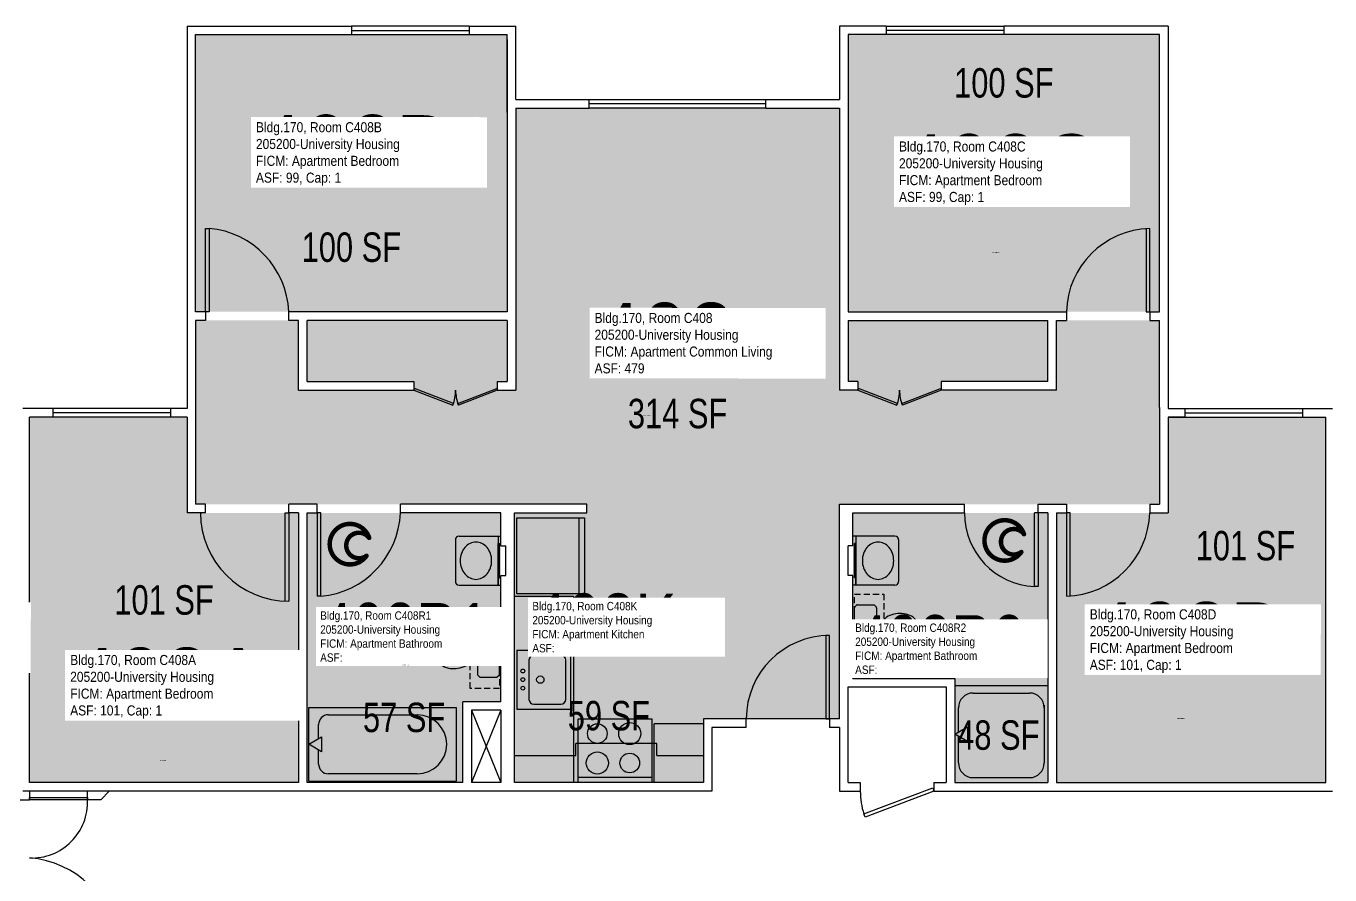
# Model space of a CAD drawing. Header units: inches. Extents: x -84 to 3020, y -51 to 1653.
# Drawn here: x 2012 to 2544, y 292 to 639 of the extents above; entities that cross this region are included whole.
import ezdxf
from ezdxf.enums import TextEntityAlignment as Align

# ---------------------------------------------------------------- set-up
doc = ezdxf.new("R2010")
doc.units = ezdxf.units.IN
doc.header["$LTSCALE"] = 10
doc.header["$MEASUREMENT"] = 0
doc.linetypes.add('DASHED2', pattern=[0.375, 0.25, -0.125])
doc.layers.get('0').update_dxf_attribs({"linetype": 'CONTINUOUS'})
for name, color, linetype in [('A-DOOR', 2, 'CONTINUOUS'), ('A-FLOR', 3, 'CONTINUOUS'), ('A-GLAZ', 1, 'CONTINUOUS'), ('A-IDEN-ICON', 4, 'CONTINUOUS'), ('A-IDEN-RNUM', 7, 'CONTINUOUS'), ('A-IDEN-SNUM', 4, 'CONTINUOUS'), ('A-IDEN-VNUM', 4, 'CONTINUOUS'), ('A-WALL', 5, 'CONTINUOUS'), ('AREA-TEXT', 3, 'CONTINUOUS'), ('P-SANR-FIXT', 2, 'CONTINUOUS'), ('Rooms-Category-Color', 7, 'CONTINUOUS'), ('Rooms-College-Color', 7, 'CONTINUOUS'), ('Rooms-Department-Color', 7, 'CONTINUOUS'), ('Rooms-Division-Color', 7, 'CONTINUOUS'), ('Rooms-Information', 7, 'CONTINUOUS')]:
    doc.layers.add(name, color=color, linetype=linetype)
doc.styles.add('CP_AREA', font='arial.ttf', dxfattribs={"height": 15})
doc.styles.add('CP_ROOMSNUMBER', font='arial.ttf', dxfattribs={"height": 1})
doc.styles.add('CP_ROOMVNUMBER', font='arial.ttf', dxfattribs={"width": 0.85, "height": 0.075})

# ---------------------------------------------------------------- blocks, each defined once
blk = doc.blocks.new('CPBATH')
at = {"color": 0, "linetype": 'ByBlock', "const_width": 0.0127}
for points in [[(0.0571, 0.0168, 0.861492), (-0.0551, 0, 1)], [(0.0571, 0.0168, 0.729002), (-0.0084, -0.0042, 1)], [(-0.0551, 0, 0.726902), (0.0487, -0.0337, 1)], [(-0.0084, -0.0042, 0.609468), (0.0487, -0.0337, 1)]]:
    blk.add_lwpolyline(points, format="xyb", dxfattribs=at)
at = {"color": 0, "linetype": 'ByBlock', "const_width": 0.00637}
for points in [[(0.0544, 0.0152, 1), (0.0599, 0.0184, 1)], [(0.0459, -0.0353, 1), (0.0515, -0.0321, 1)]]:
    blk.add_lwpolyline(points, format="xyb", close=True, dxfattribs=at)

msp = doc.modelspace()

# ---------------------------------------------------------------- hatches: boundary and pattern name
at = {"layer": 'Rooms-Category-Color', "true_color": 0x728ef3}
for points in [[(2081.37, 522.01), (2208.37, 522.01), (2208.37, 635.01), (2081.37, 635.01)], [(2347.37, 522.01), (2474.37, 522.01), (2474.37, 635.01), (2347.37, 635.01)], [(2474.37, 518.51), (2474.37, 443.51), (2343.87, 443.51), (2343.87, 356.01), (2288.37, 356.01), (2288.37, 440.01), (2240.86, 440.01), (2240.86, 443.51), (2081.37, 443.51), (2081.37, 518.51), (2123.37, 518.51), (2123.37, 490.01), (2170.37, 490.01), (2170.37, 493.51), (2126.87, 493.51), (2126.87, 518.51), (2208.37, 518.51), (2208.37, 493.51), (2204.37, 493.51), (2204.37, 490.01), (2211.87, 490.01), (2211.87, 605.01), (2343.87, 605.01), (2343.87, 490.01), (2351.37, 490.01), (2351.37, 493.51), (2347.37, 493.51), (2347.37, 518.51), (2428.87, 518.51), (2428.87, 493.51), (2385.37, 493.51), (2385.37, 490.01), (2432.37, 490.01), (2432.37, 518.51)], [(2077.87, 440.01), (2123.37, 440.01), (2123.37, 330.01), (2013.62, 330.01), (2013.62, 479.01), (2077.87, 479.01)], [(2477.87, 479.01), (2542.12, 479.01), (2542.12, 330.01), (2432.37, 330.01), (2432.37, 440.01), (2477.87, 440.01)], [(2126.87, 440.01), (2205.87, 440.01), (2205.87, 363.01), (2190.37, 363.01), (2190.37, 330.01), (2126.87, 330.01), (2126.87, 440.01)], [(2211.37, 440.01), (2288.37, 440.01), (2288.37, 330.01), (2211.37, 330.01)], [(2428.87, 440.01), (2349.37, 440.01), (2349.37, 372.51), (2390.87, 372.51), (2390.87, 330.01), (2428.87, 330.01)]]:
    msp.add_hatch(color=171, dxfattribs=at).paths.add_polyline_path(points)
at = {"layer": 'Rooms-College-Color', "true_color": 0xadadad}
for points in [[(2081.37, 522.01), (2208.37, 522.01), (2208.37, 635.01), (2081.37, 635.01)], [(2347.37, 522.01), (2474.37, 522.01), (2474.37, 635.01), (2347.37, 635.01)], [(2474.37, 518.51), (2474.37, 443.51), (2343.87, 443.51), (2343.87, 356.01), (2288.37, 356.01), (2288.37, 440.01), (2240.86, 440.01), (2240.86, 443.51), (2081.37, 443.51), (2081.37, 518.51), (2123.37, 518.51), (2123.37, 490.01), (2170.37, 490.01), (2170.37, 493.51), (2126.87, 493.51), (2126.87, 518.51), (2208.37, 518.51), (2208.37, 493.51), (2204.37, 493.51), (2204.37, 490.01), (2211.87, 490.01), (2211.87, 605.01), (2343.87, 605.01), (2343.87, 490.01), (2351.37, 490.01), (2351.37, 493.51), (2347.37, 493.51), (2347.37, 518.51), (2428.87, 518.51), (2428.87, 493.51), (2385.37, 493.51), (2385.37, 490.01), (2432.37, 490.01), (2432.37, 518.51)], [(2077.87, 440.01), (2123.37, 440.01), (2123.37, 330.01), (2013.62, 330.01), (2013.62, 479.01), (2077.87, 479.01)], [(2477.87, 479.01), (2542.12, 479.01), (2542.12, 330.01), (2432.37, 330.01), (2432.37, 440.01), (2477.87, 440.01)], [(2126.87, 440.01), (2205.87, 440.01), (2205.87, 363.01), (2190.37, 363.01), (2190.37, 330.01), (2126.87, 330.01), (2126.87, 440.01)], [(2211.37, 440.01), (2288.37, 440.01), (2288.37, 330.01), (2211.37, 330.01)], [(2428.87, 440.01), (2349.37, 440.01), (2349.37, 372.51), (2390.87, 372.51), (2390.87, 330.01), (2428.87, 330.01)]]:
    msp.add_hatch(color=253, dxfattribs=at).paths.add_polyline_path(points)
at = {"layer": 'Rooms-Department-Color', "true_color": 0x604aed}
for points in [[(2081.37, 522.01), (2208.37, 522.01), (2208.37, 635.01), (2081.37, 635.01)], [(2347.37, 522.01), (2474.37, 522.01), (2474.37, 635.01), (2347.37, 635.01)], [(2474.37, 518.51), (2474.37, 443.51), (2343.87, 443.51), (2343.87, 356.01), (2288.37, 356.01), (2288.37, 440.01), (2240.86, 440.01), (2240.86, 443.51), (2081.37, 443.51), (2081.37, 518.51), (2123.37, 518.51), (2123.37, 490.01), (2170.37, 490.01), (2170.37, 493.51), (2126.87, 493.51), (2126.87, 518.51), (2208.37, 518.51), (2208.37, 493.51), (2204.37, 493.51), (2204.37, 490.01), (2211.87, 490.01), (2211.87, 605.01), (2343.87, 605.01), (2343.87, 490.01), (2351.37, 490.01), (2351.37, 493.51), (2347.37, 493.51), (2347.37, 518.51), (2428.87, 518.51), (2428.87, 493.51), (2385.37, 493.51), (2385.37, 490.01), (2432.37, 490.01), (2432.37, 518.51)], [(2077.87, 440.01), (2123.37, 440.01), (2123.37, 330.01), (2013.62, 330.01), (2013.62, 479.01), (2077.87, 479.01)], [(2477.87, 479.01), (2542.12, 479.01), (2542.12, 330.01), (2432.37, 330.01), (2432.37, 440.01), (2477.87, 440.01)], [(2126.87, 440.01), (2205.87, 440.01), (2205.87, 363.01), (2190.37, 363.01), (2190.37, 330.01), (2126.87, 330.01), (2126.87, 440.01)], [(2211.37, 440.01), (2288.37, 440.01), (2288.37, 330.01), (2211.37, 330.01)], [(2428.87, 440.01), (2349.37, 440.01), (2349.37, 372.51), (2390.87, 372.51), (2390.87, 330.01), (2428.87, 330.01)]]:
    msp.add_hatch(color=173, dxfattribs=at).paths.add_polyline_path(points)
at = {"layer": 'Rooms-Division-Color', "true_color": 0x604aed}
for points in [[(2081.37, 522.01), (2208.37, 522.01), (2208.37, 635.01), (2081.37, 635.01)], [(2347.37, 522.01), (2474.37, 522.01), (2474.37, 635.01), (2347.37, 635.01)], [(2474.37, 518.51), (2474.37, 443.51), (2343.87, 443.51), (2343.87, 356.01), (2288.37, 356.01), (2288.37, 440.01), (2240.86, 440.01), (2240.86, 443.51), (2081.37, 443.51), (2081.37, 518.51), (2123.37, 518.51), (2123.37, 490.01), (2170.37, 490.01), (2170.37, 493.51), (2126.87, 493.51), (2126.87, 518.51), (2208.37, 518.51), (2208.37, 493.51), (2204.37, 493.51), (2204.37, 490.01), (2211.87, 490.01), (2211.87, 605.01), (2343.87, 605.01), (2343.87, 490.01), (2351.37, 490.01), (2351.37, 493.51), (2347.37, 493.51), (2347.37, 518.51), (2428.87, 518.51), (2428.87, 493.51), (2385.37, 493.51), (2385.37, 490.01), (2432.37, 490.01), (2432.37, 518.51)], [(2077.87, 440.01), (2123.37, 440.01), (2123.37, 330.01), (2013.62, 330.01), (2013.62, 479.01), (2077.87, 479.01)], [(2477.87, 479.01), (2542.12, 479.01), (2542.12, 330.01), (2432.37, 330.01), (2432.37, 440.01), (2477.87, 440.01)], [(2126.87, 440.01), (2205.87, 440.01), (2205.87, 363.01), (2190.37, 363.01), (2190.37, 330.01), (2126.87, 330.01), (2126.87, 440.01)], [(2211.37, 440.01), (2288.37, 440.01), (2288.37, 330.01), (2211.37, 330.01)], [(2428.87, 440.01), (2349.37, 440.01), (2349.37, 372.51), (2390.87, 372.51), (2390.87, 330.01), (2428.87, 330.01)]]:
    msp.add_hatch(color=173, dxfattribs=at).paths.add_polyline_path(points)

# ---------------------------------------------------------------- linework, layer by layer
at = {"layer": 'A-DOOR'}
for p, q in [((2085.37, 556.01), (2086.87, 556.01)), ((2085.37, 522.01), (2085.37, 556.01)), ((2086.87, 556.01), (2086.87, 522.01)), ((2468.87, 556.01), (2468.87, 522.01)), ((2470.37, 522.01), (2470.37, 556.01)), ((2086.87, 522.01), (2085.37, 522.01)), ((2468.87, 522.01), (2470.37, 522.01)), ((2170.63, 490.67), (2170.37, 490.01)), ((2170.37, 490.01), (2186.24, 483.92)), ((2186.5, 484.58), (2170.63, 490.67)), ((2188.24, 484.58), (2204.12, 490.67)), ((2204.37, 490.01), (2188.5, 483.92)), ((2204.12, 490.67), (2204.37, 490.01)), ((2351.63, 490.67), (2351.37, 490.01)), ((2351.37, 490.01), (2367.24, 483.92)), ((2367.5, 484.58), (2351.63, 490.67)), ((2369.24, 484.58), (2385.12, 490.67)), ((2385.37, 490.01), (2369.5, 483.92)), ((2385.12, 490.67), (2385.37, 490.01)), ((2186.24, 483.92), (2186.5, 484.58)), ((2188.5, 483.92), (2188.24, 484.58)), ((2367.24, 483.92), (2367.5, 484.58)), ((2369.5, 483.92), (2369.24, 484.58)), ((2117.87, 404.01), (2117.87, 440.01)), ((2117.87, 440.01), (2119.37, 440.01)), ((2119.37, 440.01), (2119.37, 404.01)), ((2132.37, 440.01), (2130.87, 440.01)), ((2130.87, 440.01), (2130.87, 406.01)), ((2132.37, 406.01), (2132.37, 440.01)), ((2424.87, 440.01), (2423.37, 440.01)), ((2423.37, 410.01), (2423.37, 440.01)), ((2424.87, 440.01), (2424.87, 410.01)), ((2437.87, 440.01), (2436.37, 440.01)), ((2436.37, 440.01), (2436.37, 406.01)), ((2437.87, 406.01), (2437.87, 440.01)), ((2424.87, 410.01), (2423.37, 410.01)), ((2132.37, 406.01), (2130.87, 406.01)), ((2338.37, 390.01), (2338.37, 356.01)), ((2339.87, 390.01), (2338.37, 390.01)), ((2339.87, 356.01), (2339.87, 390.01)), ((2339.87, 356.01), (2305.87, 356.01)), ((2338.37, 356.01), (2339.87, 356.01)), ((2353.8, 317.24), (2381.87, 327.83)), ((2382.37, 326.51), (2354.3, 315.92)), ((2381.87, 327.83), (2382.37, 326.51)), ((2013.62, 324), (2037.23, 324)), ((2013.62, 323.01), (2013.62, 324)), ((2037.23, 323.01), (2013.62, 323.01)), ((2037.23, 324), (2037.23, 323.01)), ((2354.3, 315.92), (2353.8, 317.24))]:
    msp.add_line(p, q, dxfattribs=at)
for centre, radius, start, end in [((2083.73, 520.47), 35.67, 2.4645, 84.9512), ((2471.33, 521.04), 34.97, 91.5758, 178.4242), ((2170.37, 490.01), 17, 339.0225, 360), ((2204.37, 490.01), 17, 180, 200.9775), ((2351.37, 490.01), 17, 339.0225, 360), ((2385.37, 490.01), 17, 180, 200.9775), ((2119.37, 440.01), 36, 180, 270), ((2129.27, 441.51), 35.64, 274.9983, 357.5861), ((2424.64, 439.75), 29.77, 179.5103, 267.5521), ((2435.41, 440.97), 34.97, 271.5758, 358.4242), ((2339.87, 356.01), 34, 90, 180), ((2379.57, 326.14), 27.2, 179.2241, 199.0522), ((2014.61, 321.92), 22.65, 267.5823, 2.7558), ((2010.77, 260.37), 39.02, 5.3404, 85.8049)]:
    msp.add_arc(centre, radius, start, end, dxfattribs=at)
at = {"layer": 'A-FLOR'}
for p, q in [((2205.87, 359.51), (2193.87, 330.01)), ((2193.87, 359.51), (2205.87, 330.01))]:
    msp.add_line(p, q, dxfattribs=at)
at = {"layer": 'A-GLAZ'}
for p, q in [((2192.87, 638.51), (2144.87, 638.51)), ((2362.87, 638.51), (2410.87, 638.51)), ((2144.87, 636.76), (2192.87, 636.76)), ((2144.87, 635.01), (2192.87, 635.01)), ((2410.87, 636.76), (2362.87, 636.76)), ((2410.87, 635.01), (2362.87, 635.01)), ((2241.87, 608.51), (2313.87, 608.51)), ((2313.87, 606.76), (2241.87, 606.76)), ((2313.87, 605.01), (2241.87, 605.01)), ((2071.12, 482.51), (2023.12, 482.51)), ((2071.12, 480.76), (2023.12, 480.76)), ((2071.12, 479.01), (2023.12, 479.01)), ((2484.62, 482.51), (2532.62, 482.51)), ((2484.62, 480.76), (2532.62, 480.76)), ((2484.62, 479.01), (2532.62, 479.01))]:
    msp.add_line(p, q, dxfattribs=at)
at = {"layer": 'A-WALL'}
for p, q in [((2077.87, 638.51), (2077.87, 482.51)), ((2077.87, 638.51), (2144.87, 638.51)), ((2144.87, 638.51), (2144.87, 635.01)), ((2192.87, 638.51), (2192.87, 635.01)), ((2192.87, 638.51), (2211.87, 638.51)), ((2362.87, 638.51), (2343.87, 638.51)), ((2343.87, 638.51), (2343.87, 608.51)), ((2362.87, 638.51), (2362.87, 635.01)), ((2477.87, 638.51), (2410.87, 638.51)), ((2410.87, 638.51), (2410.87, 635.01)), ((2477.87, 638.51), (2477.87, 482.51)), ((2081.37, 635.01), (2144.87, 635.01)), ((2081.37, 522.01), (2081.37, 635.01)), ((2192.87, 635.01), (2208.37, 635.01)), ((2208.37, 603.26), (2208.37, 635.01)), ((2208.37, 633.01), (2208.37, 603.26)), ((2362.87, 635.01), (2347.37, 635.01)), ((2347.37, 635.01), (2347.37, 603.26)), ((2474.37, 635.01), (2410.87, 635.01)), ((2474.37, 522.01), (2474.37, 635.01)), ((2211.87, 608.51), (2241.87, 608.51)), ((2241.87, 605.01), (2241.87, 608.51)), ((2313.87, 608.51), (2343.87, 608.51)), ((2313.87, 605.01), (2313.87, 608.51)), ((2208.37, 603.26), (2208.37, 522.01)), ((2211.87, 605.01), (2241.87, 605.01)), ((2211.87, 605.01), (2211.87, 490.01)), ((2313.87, 605.01), (2343.87, 605.01)), ((2343.87, 605.01), (2343.87, 490.01)), ((2347.37, 603.26), (2347.37, 522.01)), ((2085.37, 522.01), (2081.37, 522.01)), ((2085.37, 522.01), (2085.37, 518.51)), ((2119.37, 518.51), (2119.37, 522.01)), ((2208.37, 522.01), (2119.37, 522.01)), ((2347.37, 522.01), (2436.37, 522.01)), ((2436.37, 522.01), (2436.37, 518.51)), ((2470.37, 522.01), (2474.37, 522.01)), ((2470.37, 522.01), (2470.37, 518.51)), ((2085.37, 518.51), (2081.37, 518.51)), ((2123.37, 518.51), (2119.37, 518.51)), ((2123.37, 490.01), (2123.37, 518.51)), ((2126.87, 493.51), (2126.87, 518.51)), ((2208.37, 518.51), (2126.87, 518.51)), ((2208.37, 518.51), (2208.37, 493.51)), ((2347.37, 518.51), (2347.37, 493.51)), ((2347.37, 518.51), (2428.87, 518.51)), ((2428.87, 493.51), (2428.87, 518.51)), ((2432.37, 518.51), (2436.37, 518.51)), ((2432.37, 490.01), (2432.37, 518.51)), ((2470.37, 518.51), (2474.37, 518.51)), ((2474.37, 483.01), (2474.37, 518.51)), ((2123.37, 490.01), (2170.37, 490.01)), ((2126.87, 493.51), (2170.37, 493.51)), ((2170.37, 493.51), (2170.37, 490.01)), ((2204.37, 493.51), (2208.37, 493.51)), ((2204.37, 493.51), (2204.37, 490.01)), ((2204.37, 490.01), (2211.87, 490.01)), ((2351.37, 490.01), (2343.87, 490.01)), ((2351.37, 493.51), (2347.37, 493.51)), ((2351.37, 493.51), (2351.37, 490.01)), ((2385.37, 493.51), (2385.37, 490.01)), ((2428.87, 493.51), (2385.37, 493.51)), ((2432.37, 490.01), (2385.37, 490.01)), ((2023.12, 482.51), (2010.87, 482.51)), ((2013.62, 330.01), (2013.62, 479.01)), ((2023.12, 479.01), (2013.62, 479.01)), ((2023.12, 482.51), (2023.12, 479.01)), ((2071.12, 482.51), (2071.12, 479.01)), ((2077.87, 482.51), (2071.12, 482.51)), ((2077.87, 479.01), (2071.12, 479.01)), ((2077.87, 479.01), (2077.87, 440.01)), ((2081.37, 482.51), (2081.37, 443.51)), ((2474.37, 483.01), (2474.37, 443.51)), ((2477.87, 482.51), (2484.62, 482.51)), ((2484.62, 479.01), (2477.87, 479.01)), ((2477.87, 479.01), (2484.62, 479.01)), ((2477.87, 479.01), (2477.87, 440.01)), ((2484.62, 482.51), (2484.62, 479.01)), ((2532.62, 482.51), (2544.87, 482.51)), ((2532.62, 482.51), (2532.62, 479.01)), ((2532.62, 479.01), (2542.12, 479.01)), ((2542.12, 330.01), (2542.12, 479.01)), ((2085.37, 443.51), (2081.37, 443.51)), ((2085.37, 440.01), (2085.37, 443.51)), ((2119.37, 440.01), (2119.37, 443.51)), ((2119.37, 440.01), (2119.37, 443.51)), ((2130.87, 443.51), (2119.37, 443.51)), ((2130.87, 440.01), (2130.87, 443.51)), ((2164.87, 440.01), (2164.87, 443.51)), ((2211.37, 443.51), (2164.87, 443.51)), ((2240.86, 443.51), (2211.37, 443.51)), ((2240.86, 440.01), (2240.86, 443.51)), ((2343.87, 443.51), (2394.87, 443.51)), ((2343.87, 356.01), (2343.87, 443.51)), ((2394.87, 440.01), (2394.87, 443.51)), ((2424.87, 443.51), (2436.37, 443.51)), ((2424.87, 440.01), (2424.87, 443.51)), ((2424.87, 440.01), (2424.87, 443.51)), ((2436.37, 443.51), (2436.37, 440.01)), ((2470.37, 443.51), (2470.37, 440.01)), ((2470.37, 443.51), (2474.37, 443.51)), ((2085.37, 440.01), (2077.87, 440.01)), ((2123.37, 440.01), (2119.37, 440.01)), ((2123.37, 440.01), (2123.37, 330.01)), ((2126.87, 440.01), (2130.87, 440.01)), ((2126.87, 330.01), (2126.87, 440.01)), ((2205.87, 440.01), (2164.87, 440.01)), ((2188.25, 440.01), (2168.87, 440.01)), ((2205.87, 426.51), (2205.87, 440.01)), ((2211.37, 330.01), (2211.37, 440.01)), ((2211.37, 440.01), (2240.86, 440.01)), ((2349.37, 426.51), (2349.37, 440.01)), ((2349.37, 440.01), (2394.87, 440.01)), ((2428.87, 440.01), (2424.87, 440.01)), ((2428.87, 440.01), (2428.87, 330.01)), ((2432.37, 440.01), (2436.37, 440.01)), ((2432.37, 440.01), (2432.37, 330.01)), ((2470.37, 440.01), (2477.87, 440.01)), ((2205.87, 426.51), (2207.88, 426.51)), ((2207.88, 414.51), (2207.88, 426.51)), ((2349.37, 426.51), (2347.37, 426.51)), ((2347.37, 414.51), (2347.37, 426.51)), ((2205.87, 414.51), (2207.88, 414.51)), ((2205.87, 363.01), (2205.87, 414.51)), ((2349.37, 414.51), (2347.37, 414.51)), ((2349.37, 372.51), (2349.37, 414.51)), ((2349.37, 372.51), (2390.87, 372.51)), ((2390.87, 372.51), (2390.87, 330.01)), ((2347.37, 330.01), (2347.37, 369.01)), ((2347.37, 369.01), (2387.37, 369.01)), ((2387.37, 369.01), (2387.37, 330.01)), ((2205.87, 363.01), (2190.37, 363.01)), ((2190.37, 330.01), (2190.37, 363.01)), ((2205.87, 359.51), (2193.87, 359.51)), ((2193.87, 359.51), (2193.87, 330.01)), ((2205.87, 359.51), (2205.87, 330.01)), ((2305.87, 356.01), (2288.37, 356.01)), ((2288.37, 356.01), (2288.37, 330.01)), ((2305.87, 352.51), (2291.87, 352.51)), ((2291.87, 352.51), (2291.87, 326.51)), ((2305.87, 352.51), (2305.87, 356.01)), ((2339.87, 356.01), (2339.87, 352.51)), ((2343.87, 356.01), (2339.87, 356.01)), ((2343.87, 352.51), (2339.87, 352.51)), ((2343.87, 352.51), (2343.87, 326.51)), ((2123.37, 330.01), (2013.62, 330.01)), ((2190.37, 330.01), (2126.87, 330.01)), ((2205.87, 330.01), (2193.87, 330.01)), ((2288.37, 330.01), (2211.37, 330.01)), ((2347.37, 330.01), (2352.37, 330.01)), ((2352.37, 330.01), (2352.37, 326.51)), ((2382.37, 330.01), (2387.37, 330.01)), ((2382.37, 330.01), (2382.37, 326.51)), ((2390.87, 330.01), (2428.87, 330.01)), ((2432.37, 330.01), (2542.12, 330.01)), ((2291.87, 326.51), (2010.87, 326.51)), ((2013.62, 326.51), (2013.62, 323.01)), ((2037.23, 323.01), (2037.23, 326.51)), ((2042.73, 323.01), (2046.11, 326.51)), ((2343.87, 326.51), (2352.37, 326.51)), ((2382.37, 326.51), (2544.87, 326.51)), ((2008.12, 323.01), (2013.62, 323.01)), ((2042.73, 323.01), (2037.23, 323.01))]:
    msp.add_line(p, q, dxfattribs=at)
at = {"layer": 'A-WALL', "linetype": 'Continuous'}
for p, q in [((2211.87, 608.51), (2211.87, 638.51)), ((2081.37, 518.51), (2081.37, 482.51))]:
    msp.add_line(p, q, dxfattribs=at)
at = {"layer": 'P-SANR-FIXT'}
for p, q in [((2212.37, 438.01), (2239.87, 438.01)), ((2212.37, 407.01), (2212.37, 438.01)), ((2237.62, 438.01), (2237.62, 407.01)), ((2239.87, 438.01), (2239.87, 407.01)), ((2187.26, 429.01), (2187.26, 412.01)), ((2188.76, 430.51), (2205.88, 430.51)), ((2204.76, 430.51), (2204.76, 410.51)), ((2204.76, 427.51), (2205.26, 427.51)), ((2204.76, 410.51), (2204.76, 427.51)), ((2205.26, 413.51), (2205.26, 427.51)), ((2366.5, 430.51), (2349.37, 430.51)), ((2350.5, 427.51), (2350, 427.51)), ((2350, 413.51), (2350, 427.51)), ((2350.5, 430.51), (2350.5, 410.51)), ((2350.5, 410.51), (2350.5, 427.51)), ((2368, 429.01), (2368, 412.01)), ((2188.76, 410.51), (2205.88, 410.51)), ((2204.76, 413.51), (2205.26, 413.51)), ((2366.5, 410.51), (2349.37, 410.51)), ((2350.5, 413.51), (2350, 413.51)), ((2211.37, 406.01), (2235.37, 406.01)), ((2239.87, 407.01), (2212.37, 407.01)), ((2235.37, 406.01), (2235.37, 330.01)), ((2350, 382.51), (2350, 401.33)), ((2350.12, 401.63), (2350.87, 402.38)), ((2351.17, 402.51), (2358, 402.51)), ((2358, 402.51), (2358.87, 401.63)), ((2359, 401.33), (2359, 398.06)), ((2197.25, 394.01), (2196.37, 393.13)), ((2204.25, 394.01), (2197.25, 394.01)), ((2205.12, 393.13), (2204.25, 394.01)), ((2358, 394.45), (2358, 389.56)), ((2358.98, 397.95), (2358.01, 394.56)), ((2196.25, 392.83), (2196.25, 389.51)), ((2196.25, 389.51), (2197.23, 386.06)), ((2205.25, 374.01), (2205.25, 392.83)), ((2358.01, 389.45), (2358.98, 386.06)), ((2197.25, 385.95), (2197.25, 381.06)), ((2212.28, 383.96), (2212.28, 359.96)), ((2212.28, 383.96), (2234.28, 383.96)), ((2234.28, 359.96), (2234.28, 383.96)), ((2359, 385.95), (2359, 382.51)), ((2197.23, 380.95), (2196.25, 377.51)), ((2196.25, 377.51), (2196.25, 374.01)), ((2217.28, 379.96), (2217.28, 363.96)), ((2219.28, 381.96), (2230.28, 381.96)), ((2232.28, 363.96), (2232.28, 379.96)), ((2350.87, 381.63), (2350, 382.51)), ((2357.82, 381.51), (2351.17, 381.51)), ((2359, 382.51), (2358.12, 381.63)), ((2196.25, 374.01), (2197.12, 373.13)), ((2197.42, 373.01), (2204.07, 373.01)), ((2204.37, 373.13), (2205.25, 374.01)), ((2428.87, 369.51), (2390.87, 369.51)), ((2219.28, 361.96), (2230.28, 361.96)), ((2398.37, 366.54), (2421.37, 366.54)), ((2427.37, 361.54), (2427.37, 338.04)), ((2127.5, 360.63), (2187.75, 360.63)), ((2127.5, 330.63), (2127.5, 360.63)), ((2135.53, 357.68), (2171.68, 357.68)), ((2187.75, 330.63), (2187.75, 360.63)), ((2212.28, 359.96), (2234.28, 359.96)), ((2392.37, 350.65), (2392.37, 360.54)), ((2131.51, 347.95), (2131.51, 353.66)), ((2237.37, 356.01), (2267.37, 356.01)), ((2237.37, 330.01), (2237.37, 356.01)), ((2267.37, 356.01), (2267.37, 330.01)), ((2288.37, 354.01), (2268.37, 354.01)), ((2390.87, 349.79), (2396.07, 352.79)), ((2396.07, 352.79), (2396.07, 346.79)), ((2127.5, 345.63), (2132.69, 348.63)), ((2132.69, 342.63), (2127.5, 345.63)), ((2132.69, 348.63), (2132.69, 342.63)), ((2236.44, 341.08), (2236.44, 346.01)), ((2269.37, 346.01), (2236.44, 346.01)), ((2269.37, 341.08), (2269.37, 346.01)), ((2396.07, 346.79), (2390.87, 349.79)), ((2392.37, 338.04), (2392.37, 348.92)), ((2131.51, 337.6), (2131.51, 343.31)), ((2211.37, 341.08), (2236.44, 341.08)), ((2269.37, 341.08), (2288.37, 341.08)), ((2127.5, 330.63), (2187.75, 330.63)), ((2171.68, 333.58), (2135.53, 333.58)), ((2267.37, 332.08), (2237.37, 332.08)), ((2398.37, 332.04), (2421.37, 332.04))]:
    msp.add_line(p, q, dxfattribs=at)
at = {"layer": 'P-SANR-FIXT', "linetype": 'DASHED2'}
for p, q in [((2350, 406.92), (2362, 406.92)), ((2350, 376.92), (2350, 406.92)), ((2362, 406.92), (2362, 376.92)), ((2193.25, 398.42), (2205.25, 398.42)), ((2193.25, 368.42), (2193.25, 398.42)), ((2205.25, 398.42), (2205.25, 368.42)), ((2362, 376.92), (2350, 376.92)), ((2205.25, 368.42), (2193.25, 368.42))]:
    msp.add_line(p, q, dxfattribs=at)
at = {"layer": 'P-SANR-FIXT', "linetype": 'Continuous'}
msp.add_line((2268.37, 330.01), (2268.37, 354.01), dxfattribs=at)
at = {"layer": 'P-SANR-FIXT'}
for centre, radius in [((2214.78, 375.51), 0.791), ((2214.78, 372.01), 0.791), ((2221.9, 372.01), 1.5), ((2214.78, 368.51), 0.791), ((2245.15, 350.01), 4), ((2258.37, 350.01), 4.5), ((2245.15, 338.01), 4.5), ((2258.37, 338.01), 4)]:
    msp.add_circle(centre, radius, dxfattribs=at)
for centre, radius, start, end in [((2188.76, 429.01), 1.5, 90, 180), ((2196.99, 420.95), 7.65, 139.8991, 160.7706), ((2196.18, 421.63), 6.59, 116.1916, 139.8991), ((2195.66, 422.69), 5.42, 90, 116.1916), ((2195.66, 422.69), 5.42, 63.8084, 90), ((2195.14, 421.63), 6.59, 40.1009, 63.8084), ((2194.33, 420.95), 7.65, 19.2294, 40.1009), ((2360.93, 420.95), 7.65, 139.8991, 160.7706), ((2360.12, 421.63), 6.59, 116.1916, 139.8991), ((2359.6, 422.69), 5.42, 90, 116.1916), ((2359.6, 422.69), 5.42, 63.8084, 90), ((2359.08, 421.63), 6.59, 40.1009, 63.8084), ((2358.27, 420.95), 7.65, 19.2294, 40.1009), ((2366.5, 429.01), 1.5, 360, 90), ((2198.26, 420.51), 9, 160.7706, 180), ((2198.26, 420.51), 9, 180, 199.2294), ((2193.06, 420.51), 9, 360, 19.2294), ((2193.06, 420.51), 9, 340.7706, 360), ((2362.2, 420.51), 9, 160.7706, 180), ((2362.2, 420.51), 9, 180, 199.2294), ((2356.99, 420.51), 9, 360, 19.2294), ((2356.99, 420.51), 9, 340.7706, 360), ((2196.99, 420.06), 7.65, 199.2294, 220.1009), ((2196.18, 419.38), 6.59, 220.1009, 243.8084), ((2195.14, 419.38), 6.59, 296.1916, 319.8991), ((2194.33, 420.06), 7.65, 319.8991, 340.7706), ((2360.93, 420.06), 7.65, 199.2294, 220.1009), ((2360.12, 419.38), 6.59, 220.1009, 243.8084), ((2359.08, 419.38), 6.59, 296.1916, 319.8991), ((2358.27, 420.06), 7.65, 319.8991, 340.7706), ((2188.76, 412.01), 1.5, 180, 270), ((2195.66, 418.32), 5.42, 243.8084, 270), ((2195.66, 418.32), 5.42, 270, 296.1916), ((2359.6, 418.32), 5.42, 243.8084, 270), ((2359.6, 418.32), 5.42, 270, 296.1916), ((2366.5, 412.01), 1.5, 270, 360), ((2350.42, 401.33), 0.418, 135, 180), ((2351.17, 402.09), 0.418, 90, 135), ((2358.58, 401.33), 0.418, 360, 45), ((2368.5, 388.71), 10.29, 90, 108.8354), ((2368.5, 388.71), 10.29, 71.1646, 90), ((2358.42, 394.45), 0.418, 164.0546, 180), ((2365.8, 392.01), 5.8, 153.2988, 180), ((2367.1, 391.35), 7.26, 129.4725, 153.2988), ((2367.95, 390.32), 8.59, 108.8354, 129.4725), ((2369.05, 390.32), 8.59, 50.5275, 71.1646), ((2369.89, 391.35), 7.26, 26.7012, 50.5275), ((2371.19, 392.01), 5.8, 360, 26.7012), ((2185.35, 382.85), 7.26, 129.4725, 153.2988), ((2186.2, 381.82), 8.59, 108.8354, 129.4725), ((2186.75, 380.21), 10.29, 90, 108.8354), ((2186.75, 380.21), 10.29, 71.1646, 90), ((2187.3, 381.82), 8.59, 50.5275, 71.1646), ((2188.14, 382.85), 7.26, 26.7012, 50.5275), ((2196.67, 392.83), 0.418, 135, 180), ((2204.83, 392.83), 0.418, 360, 45), ((2358.42, 389.56), 0.418, 180, 195.9454), ((2365.8, 392.01), 5.8, 180, 206.7012), ((2367.1, 392.66), 7.26, 206.7012, 230.5275), ((2369.89, 392.66), 7.26, 309.4725, 333.2988), ((2371.19, 392.01), 5.8, 333.2988, 360), ((2184.05, 383.51), 5.8, 153.2988, 180), ((2184.05, 383.51), 5.8, 180, 206.7012), ((2189.44, 383.51), 5.8, 360, 26.7012), ((2189.44, 383.51), 5.8, 333.2988, 360), ((2196.83, 385.95), 0.418, 360, 15.9454), ((2358.58, 385.95), 0.418, 360, 15.9454), ((2367.95, 393.69), 8.59, 230.5275, 251.1646), ((2368.5, 395.3), 10.29, 251.1646, 270), ((2369.02, 392.86), 7.87, 266.2246, 288.8354), ((2368.51, 394.33), 9.43, 288.8354, 309.4725), ((2185.35, 384.16), 7.26, 206.7012, 230.5275), ((2186.73, 385.83), 9.43, 230.5275, 251.1646), ((2187.3, 385.19), 8.59, 288.8354, 309.4725), ((2188.14, 384.16), 7.26, 309.4725, 333.2988), ((2196.83, 381.06), 0.418, 344.0546, 360), ((2219.28, 379.96), 2, 90, 180), ((2230.28, 379.96), 2, 360, 90), ((2351.17, 381.92), 0.418, 225, 270), ((2357.82, 381.92), 0.418, 270, 315), ((2186.23, 384.36), 7.87, 251.1646, 273.7754), ((2186.75, 386.8), 10.29, 270, 288.8354), ((2197.42, 373.42), 0.418, 225, 270), ((2204.07, 373.42), 0.418, 270, 315), ((2219.28, 363.96), 2, 180, 270), ((2230.28, 363.96), 2, 270, 360), ((2398.37, 360.54), 6, 90, 180), ((2421.37, 360.54), 6, 360, 90), ((2135.53, 353.66), 4.02, 90, 180), ((2171.68, 345.63), 12.05, 270, 90), ((2135.53, 337.6), 4.02, 180, 270), ((2398.37, 338.04), 6, 180, 270), ((2421.37, 338.04), 6, 270, 360)]:
    msp.add_arc(centre, radius, start, end, dxfattribs=at)

# ---------------------------------------------------------------- block references
at = {"layer": 'A-IDEN-ICON', "xscale": 144.0000000054812, "yscale": 144.0000000054812, "zscale": 144.0000000054812, "rotation": 0.9568004009583855}
for p in [(2143.97, 427.24), (2410.91, 428.76)]:
    msp.add_blockref('CPBATH', p, dxfattribs=at)

# ---------------------------------------------------------------- texts
at = {"layer": 'A-IDEN-RNUM', "style": 'CP_ROOMSNUMBER'}
for s, rotation, p in [('0408-B0', 359.98, (2141.86, 553.43)), ('0408-C0', 359.9761, (2406.09, 545.97)), ('0408-00', 359.98, (2264.06, 479.46)), ('0408-D0', 359.98, (2481.62, 355.96)), ('0408-A0', 359.9761, (2066.69, 338.78))]:
    msp.add_text(s, height=0.36, rotation=rotation, dxfattribs=at).set_placement(p)
for s, p in [('0408-K0', (2251.84, 388.55)), ('0408-R2', (2383.6, 385.39)), ('0408-R1', (2165.46, 377.78))]:
    msp.add_text(s, height=0.36, dxfattribs=at).set_placement(p)
at = {"layer": 'A-IDEN-SNUM', "style": 'CP_ROOMSNUMBER'}
for s, rotation, p in [('1700C408B0', 359.98, (2141.86, 553.43)), ('1700C408C0', 359.9761, (2406.09, 545.97)), ('1700C40800', 359.98, (2264.06, 479.46)), ('1700C408D0', 359.98, (2481.62, 355.96)), ('1700C408A0', 359.9761, (2066.69, 338.78))]:
    msp.add_text(s, height=0.36, rotation=rotation, dxfattribs=at).set_placement(p)
for s, p in [('1700C408K0', (2251.84, 388.55)), ('1700C408R2', (2383.6, 385.39)), ('1700C408R1', (2165.46, 377.78))]:
    msp.add_text(s, height=0.36, dxfattribs=at).set_placement(p)
at = {"layer": 'A-IDEN-VNUM', "style": 'CP_ROOMVNUMBER', "width": 0.85}
for s, rotation, p in [('408B', 359.9761, (2105.96, 573.41)), ('408C', 359.9761, (2368.14, 565.54)), ('408', 359.9761, (2244.03, 496.82)), ('408D', 359.9761, (2445.9, 374.76)), ('408A', 359.9801, (2030.23, 356.15))]:
    msp.add_text(s, height=28.8, rotation=rotation, dxfattribs=at).set_placement(p)
at = {"layer": 'A-IDEN-VNUM', "style": 'CP_ROOMVNUMBER'}
for s, width, p in [('408K', 0.75, (2218.66, 383.07)), ('408R1', 0.7, (2132.17, 379.24, 0)), ('408R2', 0.7, (2350.28, 374.27))]:
    msp.add_text(s, height=24, dxfattribs=dict(at, width=width)).set_placement(p)
at = {"layer": 'AREA-TEXT', "style": 'CP_AREA', "width": 0.75}
for s, p in [('100 SF', (2410.87, 615.35)), ('100 SF', (2144.87, 548.35)), ('314 SF', (2277.87, 480.51)), ('101 SF', (2509.38, 426.64)), ('101 SF', (2068.5, 404.51)), ('57 SF', (2166.37, 356.61)), ('59 SF', (2249.87, 357.32)), ('48 SF', (2408.63, 349.4))]:
    msp.add_text(s, height=12, dxfattribs=at).set_placement(p, align=Align.MIDDLE_CENTER)

# ---------------------------------------------------------------- next in the draw order: texts
at = {"layer": 'Rooms-Information', "char_height": 4.1143, "width": 92.16, "attachment_point": 7, "style": 'CP_ROOMVNUMBER', "bg_fill": 3, "box_fill_scale": 1.5, "bg_fill_color": 256, "bg_fill_true_color": 13158600, "bg_fill_transparency": 0}
for s, insert, rotation in [('Bldg.170, Room C408B^M^J205200-University Housing^M^JFICM: Apartment Bedroom^M^JASF: 99, Cap: 1', (2105.96, 573.41), 359.9761), ('Bldg.170, Room C408C^M^J205200-University Housing^M^JFICM: Apartment Bedroom^M^JASF: 99, Cap: 1', (2368.14, 565.54), 359.9761), ('Bldg.170, Room C408^M^J205200-University Housing^M^JFICM: Apartment Common Living^M^JASF: 479', (2244.03, 496.82), 359.9761), ('Bldg.170, Room C406D^M^J205200-University Housing^M^JFICM: Apartment Bedroom^M^JASF: 101, Cap: 1', (1919.96, 375.62), 359.9761), ('Bldg.170, Room C408D^M^J205200-University Housing^M^JFICM: Apartment Bedroom^M^JASF: 101, Cap: 1', (2445.9, 374.76), 359.9761), ('Bldg.170, Room C408A^M^J205200-University Housing^M^JFICM: Apartment Bedroom^M^JASF: 101, Cap: 1', (2030.23, 356.15), 359.9801)]:
    msp.add_mtext(s, dxfattribs=dict(at, insert=insert, rotation=rotation))
at = {"layer": 'Rooms-Information', "char_height": 3.4286, "width": 76.8, "attachment_point": 7, "style": 'CP_ROOMVNUMBER', "bg_fill": 3, "box_fill_scale": 1.5, "bg_fill_color": 256, "bg_fill_true_color": 13158600, "bg_fill_transparency": 0}
for s, insert in [('Bldg.170, Room C408K^M^J205200-University Housing^M^JFICM: Apartment Kitchen^M^JASF: ', (2218.66, 383.07)), ('Bldg.170, Room C408R1^M^J205200-University Housing^M^JFICM: Apartment Bathroom^M^JASF: ', (2132.17, 379.24, 0)), ('Bldg.170, Room C408R2^M^J205200-University Housing^M^JFICM: Apartment Bathroom^M^JASF: ', (2350.28, 374.27))]:
    msp.add_mtext(s, dxfattribs=dict(at, insert=insert))

doc.saveas('drawing.dxf')
